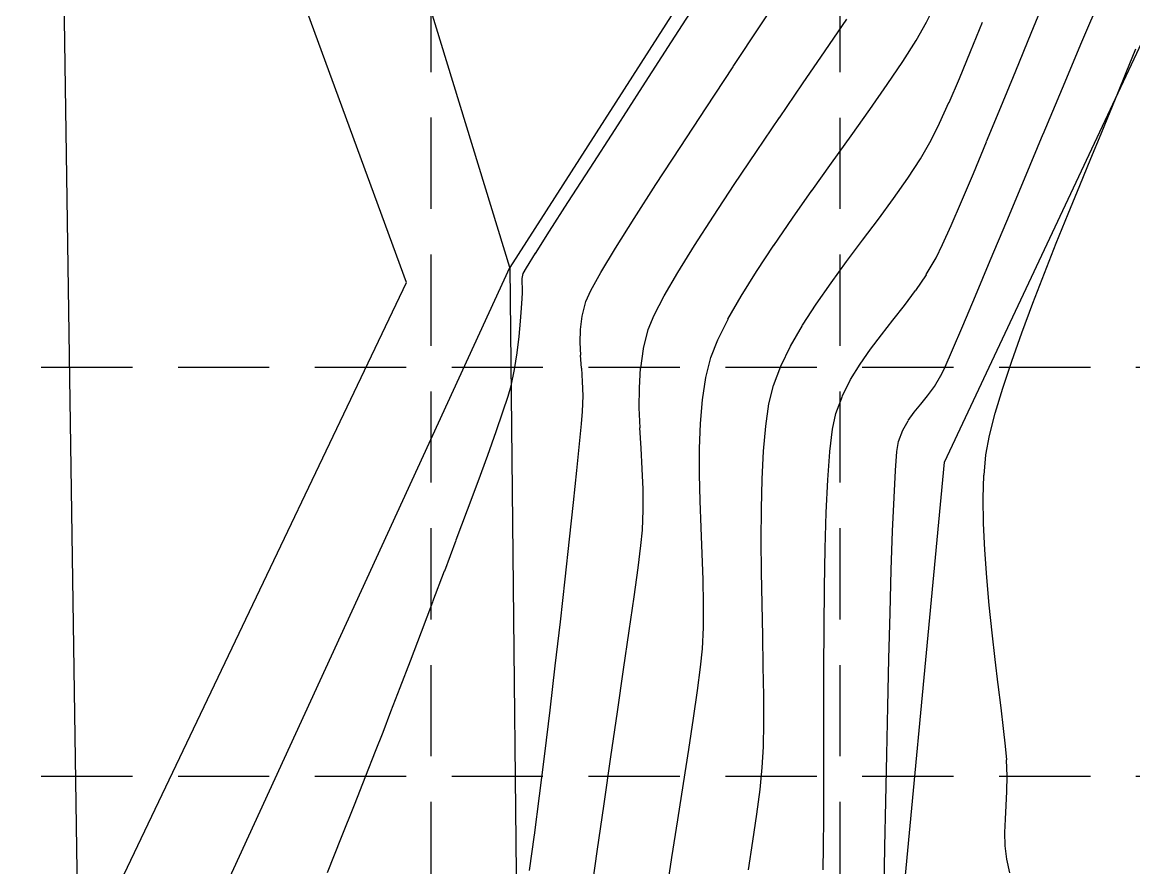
# Model space of a CAD drawing. Extents: x 5513 to 6525, y 3862 to 5479.
# Drawn here: x 5867.7 to 5936.2, y 4337 to 4389.2 of the extents above; entities that cross this region are included whole.
import ezdxf

# ---------------------------------------------------------------- set-up
doc = ezdxf.new("R2010")
doc.units = 0
doc.header["$LTSCALE"] = 50
doc.header["$MEASUREMENT"] = 0
doc.linetypes.add('HIDDEN', pattern=[0.375, 0.25, -0.125])
for name, color, linetype in [('CONT-MJR', 6, 'Continuous'), ('CONT-MNR', 14, 'Continuous'), ('GRID', 254, 'HIDDEN'), ('SRF-FLT', 7, 'Continuous'), ('v-prop-adjn', 2, 'Continuous'), ('v-topo-bndy', 140, 'Continuous'), ('V-TOPO-BNDY-2', 7, 'Continuous'), ('v-topo-break', 150, 'Continuous')]:
    doc.layers.add(name, color=color, linetype=linetype)

msp = doc.modelspace()

# ---------------------------------------------------------------- linework, layer by layer
at = {"layer": 'CONT-MJR', "color": 42, "extrusion": (0.82491, -0.565265, 0), "elevation": 2401.136}
msp.add_lwpolyline([(6963.996, 705), (6966.369, 705)], dxfattribs=at)
at = {"layer": 'CONT-MJR', "color": 42}
for points, elevation in [([(5915.821, 4385.349), (5917.221, 4387.39)], 705), ([(5934.239, 4382.265), (5934.798, 4383.623)], 700), ([(5910.328, 4377.2), (5911.616, 4379.151)], 705), ([(5909.156, 4375.376), (5910.328, 4377.2)], 705), ([(5906.677, 4371.094), (5907.296, 4372.281)], 705), ([(5906.019, 4369.027), (5906.313, 4370.204)], 705), ([(5928.169, 4366.583), (5928.72, 4368.247)], 700), ([(5927.36, 4363.666), (5927.71, 4365.045)], 700), ([(5905.945, 4361.624), (5905.872, 4362.884)], 705), ([(5905.953, 4357.832), (5906.009, 4359.095)], 705), ([(5905.857, 4356.89), (5905.953, 4357.832)], 705), ([(5905.682, 4355.504), (5905.857, 4356.89)], 705), ([(5927.518, 4351.512), (5927.342, 4353.209)], 700), ([(5904.795, 4349.236), (5905.141, 4351.621)], 705), ([(5904.01, 4343.854), (5904.415, 4346.628)], 705), ([(5928.219, 4345.599), (5928.067, 4346.874)], 700), ([(5903.592, 4340.969), (5904.01, 4343.854)], 705), ([(5928.332, 4340.007), (5928.382, 4340.849)], 700), ([(5928.305, 4339.188), (5928.332, 4340.007)], 700), ([(5928.612, 4336.711), (5928.42, 4337.555)], 700)]:
    msp.add_lwpolyline(points, dxfattribs=dict(at, elevation=elevation))
at = {"layer": 'CONT-MJR', "color": 42, "extrusion": (0.924472, -0.381249, 0), "elevation": 3815.286}
msp.add_lwpolyline([(6317.787, 700), (6319.379, 700)], dxfattribs=at)
at = {"layer": 'CONT-MJR', "color": 42, "extrusion": (0.927402, -0.374067, 0), "elevation": 3864.176}
msp.add_lwpolyline([(6286.644, 700), (6288.003, 700)], dxfattribs=at)
at = {"layer": 'CONT-MJR', "color": 42, "extrusion": (0.825318, -0.564669, 0), "elevation": 2406.162}
msp.add_lwpolyline([(6957.263, 705), (6959.785, 705)], dxfattribs=at)
at = {"layer": 'CONT-MJR', "color": 42, "extrusion": (0.927326, -0.374255, 0), "elevation": 3862.897}
msp.add_lwpolyline([(6286.176, 700), (6287.43, 700)], dxfattribs=at)
at = {"layer": 'CONT-MJR', "color": 42, "extrusion": (0.827152, -0.561979, 0), "elevation": 2428.798}
msp.add_lwpolyline([(6946.878, 705), (6949.393, 705)], dxfattribs=at)
at = {"layer": 'CONT-MJR', "color": 42, "extrusion": (0.923845, -0.382767, 0), "elevation": 3804.929}
msp.add_lwpolyline([(6318.319, 700), (6319.965, 700)], dxfattribs=at)
at = {"layer": 'CONT-MJR', "color": 42, "extrusion": (0.83018, -0.557495, 0), "elevation": 2466.351}
msp.add_lwpolyline([(6931.182, 705), (6933.635, 705)], dxfattribs=at)
at = {"layer": 'CONT-MJR', "color": 42, "extrusion": (0.924011, -0.382365, 0), "elevation": 3807.677}
msp.add_lwpolyline([(6314.876, 700), (6316.663, 700)], dxfattribs=at)
at = {"layer": 'CONT-MJR', "color": 42, "extrusion": (0.925038, -0.379874, 0), "elevation": 3824.68}
msp.add_lwpolyline([(6302.702, 700), (6304.593, 700)], dxfattribs=at)
at = {"layer": 'CONT-MJR', "color": 42, "extrusion": (0.92683, -0.375481, 0), "elevation": 3854.539}
msp.add_lwpolyline([(6282.526, 700), (6284.485, 700)], dxfattribs=at)
at = {"layer": 'CONT-MJR', "color": 42, "extrusion": (0.850522, -0.52594, 0), "elevation": 2724.68}
msp.add_lwpolyline([(6827.27, 705), (6829.214, 705)], dxfattribs=at)
at = {"layer": 'CONT-MJR', "color": 42, "extrusion": (0.929379, -0.369127, 0), "elevation": 3897.46}
msp.add_lwpolyline([(6254, 700), (6255.99, 700)], dxfattribs=at)
at = {"layer": 'CONT-MJR', "color": 42, "extrusion": (0.864555, -0.502538, 0), "elevation": 2909.948}
msp.add_lwpolyline([(6748.717, 705), (6750.385, 705)], dxfattribs=at)
at = {"layer": 'CONT-MJR', "color": 42, "extrusion": (0.932745, -0.360537, 0), "elevation": 3954.994}
msp.add_lwpolyline([(6215.79, 700), (6217.775, 700)], dxfattribs=at)
at = {"layer": 'CONT-MJR', "color": 42, "extrusion": (0.937054, -0.349184, 0), "elevation": 4030.183}
msp.add_lwpolyline([(6165.362, 700), (6167.305, 700)], dxfattribs=at)
at = {"layer": 'CONT-MJR', "color": 42, "extrusion": (0.925591, -0.378524, 0), "elevation": 3812.603}
msp.add_lwpolyline([(6280.706, 705), (6281.668, 705)], dxfattribs=at)
at = {"layer": 'CONT-MJR', "color": 42, "extrusion": (0.942509, -0.334182, 0), "elevation": 4128.081}
msp.add_lwpolyline([(6098.381, 700), (6100.247, 700)], dxfattribs=at)
at = {"layer": 'CONT-MJR', "color": 42, "extrusion": (0.989507, -0.144482, 0), "elevation": 5212.805}
msp.add_lwpolyline([(5175.286, 705), (5176.496, 705)], dxfattribs=at)
at = {"layer": 'CONT-MJR', "color": 42, "extrusion": (0.99789, -0.064922, 0), "elevation": 5609.817}
msp.add_lwpolyline([(4740.814, 705), (4742.033, 705)], dxfattribs=at)
at = {"layer": 'CONT-MJR', "color": 42, "extrusion": (0.999986, -0.005209, 0), "elevation": 5882.939}
msp.add_lwpolyline([(4396.085, 705), (4397.316, 705)], dxfattribs=at)
at = {"layer": 'CONT-MJR', "color": 42, "extrusion": (0.958146, -0.286281, 0), "elevation": 4429.982}
msp.add_lwpolyline([(5879.338, 700), (5880.943, 700)], dxfattribs=at)
at = {"layer": 'CONT-MJR', "color": 42, "extrusion": (0.999398, 0.034702, 0), "elevation": 6053.691}
msp.add_lwpolyline([(4156.563, 705), (4157.807, 705)], dxfattribs=at)
at = {"layer": 'CONT-MJR', "color": 42, "extrusion": (0.998458, 0.055516, 0), "elevation": 6138.974}
msp.add_lwpolyline([(4028.284, 705), (4029.539, 705)], dxfattribs=at)
at = {"layer": 'CONT-MJR', "color": 42, "extrusion": (0.982824, -0.184545, 0), "elevation": 5020.259}
msp.add_lwpolyline([(5381.372, 700), (5382.58, 700)], dxfattribs=at)
at = {"layer": 'CONT-MJR', "color": 42, "extrusion": (0.995276, -0.097083, 0), "elevation": 5475.616}
msp.add_lwpolyline([(4916.031, 700), (4917.295, 700)], dxfattribs=at)
at = {"layer": 'CONT-MJR', "color": 42, "extrusion": (0.999109, 0.0422, 0), "elevation": 6084.745}
msp.add_lwpolyline([(4107.241, 705), (4108.506, 705)], dxfattribs=at)
at = {"layer": 'CONT-MJR', "color": 42, "extrusion": (0.999496, -0.03174, 0), "elevation": 5785.602}
msp.add_lwpolyline([(4545.727, 700), (4547.148, 700)], dxfattribs=at)
at = {"layer": 'CONT-MJR', "color": 42, "extrusion": (0.999965, 0.00837, 0), "elevation": 5942.286}
msp.add_lwpolyline([(4309.511, 705), (4310.776, 705)], dxfattribs=at)
at = {"layer": 'CONT-MJR', "color": 42, "extrusion": (0.999905, 0.013808, 0), "elevation": 5986.603}
msp.add_lwpolyline([(4276, 700), (4277.547, 700)], dxfattribs=at)
at = {"layer": 'CONT-MJR', "color": 42, "extrusion": (0.998905, 0.046776, 0), "elevation": 6124.365}
msp.add_lwpolyline([(4074.6, 700), (4076.24, 700)], dxfattribs=at)
at = {"layer": 'CONT-MJR', "color": 42, "extrusion": (0.99746, 0.071231, 0), "elevation": 6222.338}
msp.add_lwpolyline([(3921.659, 700), (3923.357, 700)], dxfattribs=at)
at = {"layer": 'CONT-MJR', "color": 42, "extrusion": (0.990795, -0.135369, 0), "elevation": 5261.723}
msp.add_lwpolyline([(5113.067, 705), (5114.858, 705)], dxfattribs=at)
at = {"layer": 'CONT-MJR', "color": 42, "extrusion": (0.995982, 0.089558, 0), "elevation": 6293.387}
msp.add_lwpolyline([(3804.876, 700), (3806.596, 700)], dxfattribs=at)
at = {"layer": 'CONT-MJR', "color": 42, "extrusion": (0.99007, -0.140579, 0), "elevation": 5234.754}
msp.add_lwpolyline([(5138.545, 705), (5140.674, 705)], dxfattribs=at)
at = {"layer": 'CONT-MJR', "color": 42, "extrusion": (0.99361, 0.112871, 0), "elevation": 6380.797}
msp.add_lwpolyline([(3653.005, 700), (3654.661, 700)], dxfattribs=at)
at = {"layer": 'CONT-MJR', "color": 42, "extrusion": (0.989528, -0.144338, 0), "elevation": 5215.202}
msp.add_lwpolyline([(5153.345, 705), (5155.98, 705)], dxfattribs=at)
at = {"layer": 'CONT-MJR', "color": 42, "extrusion": (0.992899, 0.118964, 0), "elevation": 6403.087}
msp.add_lwpolyline([(3612.223, 700), (3613.792, 700)], dxfattribs=at)
at = {"layer": 'CONT-MJR', "color": 42, "extrusion": (0.992619, 0.121276, 0), "elevation": 6411.481}
msp.add_lwpolyline([(3595.859, 700), (3597.304, 700)], dxfattribs=at)
at = {"layer": 'CONT-MJR', "color": 42, "extrusion": (0.99398, 0.109566, 0), "elevation": 6368.658}
msp.add_lwpolyline([(3668.82, 700), (3669.907, 700)], dxfattribs=at)
at = {"layer": 'CONT-MJR', "color": 42, "extrusion": (0.996196, 0.087143, 0), "elevation": 6284.381}
msp.add_lwpolyline([(3810.523, 700), (3811.376, 700)], dxfattribs=at)
at = {"layer": 'CONT-MJR', "color": 42, "extrusion": (0.999407, 0.034442, 0), "elevation": 6074.498}
msp.add_lwpolyline([(4135.903, 700), (4136.908, 700)], dxfattribs=at)
at = {"layer": 'CONT-MJR', "color": 42, "extrusion": (0.999798, -0.020109, 0), "elevation": 5839.92}
msp.add_lwpolyline([(4460.069, 700), (4461.004, 700)], dxfattribs=at)
at = {"layer": 'CONT-MJR', "color": 42, "extrusion": (0.998585, -0.053181, 0), "elevation": 5689.141}
msp.add_lwpolyline([(4649.984, 700), (4650.866, 700)], dxfattribs=at)
at = {"layer": 'CONT-MJR', "color": 42, "extrusion": (0.98993, -0.141557, 0), "elevation": 5229.648}
msp.add_lwpolyline([(5129.982, 705), (5132.952, 705)], dxfattribs=at)
at = {"layer": 'CONT-MJR', "color": 42, "extrusion": (0.999674, 0.025529, 0), "elevation": 6037.147}
msp.add_lwpolyline([(4185.619, 700), (4186.431, 700)], dxfattribs=at)
at = {"layer": 'CONT-MJR', "color": 42, "extrusion": (0.993512, 0.113723, 0), "elevation": 6383.24}
msp.add_lwpolyline([(3635.216, 700), (3636.042, 700)], dxfattribs=at)
at = {"layer": 'CONT-MJR', "color": 42, "extrusion": (0.990319, -0.138807, 0), "elevation": 5243.876}
msp.add_lwpolyline([(5112.468, 705), (5115.437, 705)], dxfattribs=at)
at = {"layer": 'CONT-MNR', "color": 42, "extrusion": (0.832971, -0.553317, 0), "elevation": 2497.067}
msp.add_lwpolyline([(6927.795, 706), (6930.845, 706)], dxfattribs=at)
at = {"layer": 'CONT-MNR', "color": 42, "extrusion": (0.840106, -0.542423, 0), "elevation": 2583.011}
msp.add_lwpolyline([(6890.829, 707), (6894.247, 707)], dxfattribs=at)
at = {"layer": 'CONT-MNR', "color": 42, "extrusion": (0.893942, -0.448182, 0), "elevation": 3328.101}
msp.add_lwpolyline([(6578.44, 704), (6579.77, 704)], dxfattribs=at)
at = {"layer": 'CONT-MNR', "color": 42}
for points, elevation in [([(5929.923, 4388.485), (5930.891, 4390.845)], 702), ([(5933.052, 4387.938), (5934.236, 4390.74)], 701), ([(5922.822, 4388.028), (5923.468, 4389.152)], 704), ([(5928.048, 4383.911), (5928.97, 4386.158)], 702), ([(5908.276, 4381.435), (5909.879, 4383.879)], 706), ([(5918.815, 4382.147), (5919.967, 4383.769)], 704), ([(5902.721, 4380.148), (5904.265, 4382.547)], 707), ([(5917.617, 4380.47), (5918.815, 4382.147)], 704), ([(5923.099, 4380.739), (5923.763, 4381.888)], 703), ([(5901.363, 4378.033), (5902.721, 4380.148)], 707), ([(5900.23, 4376.263), (5901.363, 4378.033)], 707), ([(5924.99, 4376.616), (5925.629, 4378.094)], 702), ([(5919.529, 4375.713), (5920.503, 4377.014)], 703), ([(5899.365, 4374.902), (5900.23, 4376.263)], 707), ([(5918.546, 4374.397), (5919.529, 4375.713)], 703), ([(5898.598, 4373.655), (5898.807, 4374.011)], 707), ([(5926.485, 4372.289), (5927.398, 4374.459)], 701), ([(5898.541, 4373.352), (5898.598, 4373.655)], 707), ([(5898.543, 4373.076), (5898.541, 4373.352)], 707), ([(5912.039, 4372.257), (5912.994, 4373.783)], 704), ([(5898.565, 4372.793), (5898.543, 4373.076)], 707), ([(5898.563, 4372.471), (5898.565, 4372.793)], 707), ([(5925.701, 4370.435), (5926.485, 4372.289)], 701), ([(5915.826, 4370.464), (5916.668, 4371.763)], 703), ([(5910.596, 4369.576), (5911.23, 4370.845)], 704), ([(5920.694, 4369.887), (5921.399, 4370.779)], 702), ([(5902.108, 4369.4), (5902.128, 4370.198)], 706), ([(5925.069, 4368.955), (5925.701, 4370.435)], 701), ([(5910.171, 4368.478), (5910.596, 4369.576)], 704), ([(5914.479, 4367.949), (5915.088, 4369.189)], 703), ([(5898.064, 4367.732), (5898.227, 4368.766)], 707), ([(5902.207, 4367.824), (5902.144, 4368.617)], 706), ([(5909.863, 4367.238), (5910.171, 4368.478)], 704), ([(5924.612, 4367.91), (5925.069, 4368.955)], 701), ([(5918.789, 4367.115), (5919.37, 4368.071)], 702), ([(5924.354, 4367.36), (5924.612, 4367.91)], 701), ([(5909.655, 4365.873), (5909.863, 4367.238)], 704), ([(5902.294, 4366.115), (5902.267, 4366.998)], 706), ([(5902.258, 4365.151), (5902.294, 4366.115)], 706), ([(5917.886, 4365.027), (5918.288, 4366.106)], 702), ([(5896.931, 4363.91), (5897.356, 4365.134)], 707), ([(5922.014, 4363.996), (5922.343, 4364.585)], 701), ([(5917.383, 4360.944), (5917.512, 4362.673)], 702), ([(5901.698, 4359.538), (5901.905, 4361.518)], 706), ([(5913.288, 4359.146), (5913.33, 4360.984)], 703), ([(5921.466, 4359.845), (5921.555, 4361.505)], 701), ([(5909.568, 4358.003), (5909.51, 4359.639)], 704), ([(5917.22, 4356.695), (5917.288, 4358.931)], 702), ([(5921.299, 4355.38), (5921.381, 4357.778)], 701), ([(5913.297, 4355.254), (5913.28, 4357.224)], 703), ([(5921.222, 4352.728), (5921.299, 4355.38)], 701), ([(5909.72, 4353.277), (5909.689, 4354.799)], 704), ([(5917.15, 4351.807), (5917.176, 4354.299)], 702), ([(5913.406, 4349.421), (5913.369, 4351.316)], 703), ([(5891.017, 4348.132), (5891.65, 4349.784)], 707), ([(5900.258, 4346.739), (5900.58, 4349.472)], 706), ([(5913.431, 4347.625), (5913.406, 4349.421)], 703), ([(5917.135, 4346.78), (5917.138, 4349.279)], 702), ([(5890.448, 4346.65), (5891.017, 4348.132)], 707), ([(5909.108, 4346.248), (5909.352, 4347.953)], 704), ([(5913.435, 4345.963), (5913.431, 4347.625)], 703), ([(5889.96, 4345.383), (5890.448, 4346.65)], 707), ([(5913.343, 4343.192), (5913.409, 4344.474)], 703), ([(5888.907, 4342.689), (5889.501, 4344.2)], 707), ([(5908.489, 4342.216), (5908.816, 4344.321)], 704), ([(5913.014, 4340.315), (5913.211, 4341.84)], 703), ([(5920.909, 4338.317), (5920.961, 4341.099)], 701)]:
    msp.add_lwpolyline(points, dxfattribs=dict(at, elevation=elevation))
at = {"layer": 'CONT-MNR', "color": 42, "extrusion": (0.833551, -0.552443, 0), "elevation": 2504.333}
msp.add_lwpolyline([(6922.093, 706), (6925.172, 706)], dxfattribs=at)
at = {"layer": 'CONT-MNR', "color": 42, "extrusion": (0.927094, -0.374828, 0), "elevation": 3849.629}
msp.add_lwpolyline([(6288.787, 703), (6290.731, 703)], dxfattribs=at)
at = {"layer": 'CONT-MNR', "color": 42, "extrusion": (0.925371, -0.379064, 0), "elevation": 3823.86}
msp.add_lwpolyline([(6306.28, 702), (6308.794, 702)], dxfattribs=at)
at = {"layer": 'CONT-MNR', "color": 42, "extrusion": (0.840284, -0.542147, 0), "elevation": 2585.269}
msp.add_lwpolyline([(6886.678, 707), (6889.982, 707)], dxfattribs=at)
at = {"layer": 'CONT-MNR', "color": 42, "extrusion": (0.843967, -0.536395, 0), "elevation": 2644.953}
msp.add_lwpolyline([(6878.794, 704), (6880.323, 704)], dxfattribs=at)
at = {"layer": 'CONT-MNR', "color": 42, "extrusion": (0.921725, -0.387844, 0), "elevation": 3766.81}
msp.add_lwpolyline([(6342.48, 701), (6345.569, 701)], dxfattribs=at)
at = {"layer": 'CONT-MNR', "color": 42, "extrusion": (0.924108, -0.382133, 0), "elevation": 3799.881}
msp.add_lwpolyline([(6317.17, 703), (6318.971, 703)], dxfattribs=at)
at = {"layer": 'CONT-MNR', "color": 42, "extrusion": (0.834593, -0.550868, 0), "elevation": 2517.405}
msp.add_lwpolyline([(6914.314, 706), (6917.35, 706)], dxfattribs=at)
at = {"layer": 'CONT-MNR', "color": 42, "extrusion": (0.829452, -0.558578, 0), "elevation": 2461.684}
msp.add_lwpolyline([(6944.765, 704), (6946.488, 704)], dxfattribs=at)
at = {"layer": 'CONT-MNR', "color": 42, "extrusion": (0.919077, -0.394079, 0), "elevation": 3717.68}
msp.add_lwpolyline([(6364.273, 703), (6365.893, 703)], dxfattribs=at)
at = {"layer": 'CONT-MNR', "color": 42, "extrusion": (0.840538, -0.541752, 0), "elevation": 2588.509}
msp.add_lwpolyline([(6882.346, 707), (6885.461, 707)], dxfattribs=at)
at = {"layer": 'CONT-MNR', "color": 42, "extrusion": (0.820471, -0.571688, 0), "elevation": 2351.012}
msp.add_lwpolyline([(6981.131, 704), (6983.007, 704)], dxfattribs=at)
at = {"layer": 'CONT-MNR', "color": 42, "extrusion": (0.922102, -0.386948, 0), "elevation": 3772.973}
msp.add_lwpolyline([(6335.746, 701), (6338.816, 701)], dxfattribs=at)
at = {"layer": 'CONT-MNR', "color": 42, "extrusion": (0.910601, -0.413287, 0), "elevation": 3583.244}
msp.add_lwpolyline([(6439.518, 703), (6440.922, 703)], dxfattribs=at)
at = {"layer": 'CONT-MNR', "color": 42, "extrusion": (0.924676, -0.380755, 0), "elevation": 3812.325}
msp.add_lwpolyline([(6308.536, 702), (6310.832, 702)], dxfattribs=at)
at = {"layer": 'CONT-MNR', "color": 42, "extrusion": (0.895344, -0.445376, 0), "elevation": 3352.215}
msp.add_lwpolyline([(6561.598, 703), (6562.75, 703)], dxfattribs=at)
at = {"layer": 'CONT-MNR', "color": 42, "extrusion": (0.922314, -0.38644, 0), "elevation": 3776.457}
msp.add_lwpolyline([(6330.682, 701), (6333.67, 701)], dxfattribs=at)
at = {"layer": 'CONT-MNR', "color": 42, "extrusion": (0.838525, -0.544863, 0), "elevation": 2566.958}
msp.add_lwpolyline([(6890.406, 706), (6893.143, 706)], dxfattribs=at)
at = {"layer": 'CONT-MNR', "color": 42, "extrusion": (0.923506, -0.383583, 0), "elevation": 3793.005}
msp.add_lwpolyline([(6318.055, 702), (6320.171, 702)], dxfattribs=at)
at = {"layer": 'CONT-MNR', "color": 42, "extrusion": (0.837759, -0.54604, 0), "elevation": 2570.07}
msp.add_lwpolyline([(6902.819, 703), (6904.253, 703)], dxfattribs=at)
at = {"layer": 'CONT-MNR', "color": 42, "extrusion": (0.814449, -0.580236, 0), "elevation": 2277.891}
msp.add_lwpolyline([(6999.189, 704), (7001.28, 704)], dxfattribs=at)
at = {"layer": 'CONT-MNR', "color": 42, "extrusion": (0.818204, -0.574928, 0), "elevation": 2327.747}
msp.add_lwpolyline([(6986.738, 703), (6988.259, 703)], dxfattribs=at)
at = {"layer": 'CONT-MNR', "color": 42, "extrusion": (0.921469, -0.388451, 0), "elevation": 3759.612}
msp.add_lwpolyline([(6336.095, 702), (6337.982, 702)], dxfattribs=at)
at = {"layer": 'CONT-MNR', "color": 42, "extrusion": (0.922364, -0.386322, 0), "elevation": 3777.271}
msp.add_lwpolyline([(6327.356, 701), (6330.197, 701)], dxfattribs=at)
at = {"layer": 'CONT-MNR', "color": 42, "extrusion": (0.841952, -0.539553, 0), "elevation": 2610.449}
msp.add_lwpolyline([(6871.567, 706), (6874.047, 706)], dxfattribs=at)
at = {"layer": 'CONT-MNR', "color": 42, "extrusion": (0.817974, -0.575256, 0), "elevation": 2320.55}
msp.add_lwpolyline([(6983.082, 704), (6985.162, 704)], dxfattribs=at)
at = {"layer": 'CONT-MNR', "color": 42, "extrusion": (0.806082, -0.591803, 0), "elevation": 2182.082}
msp.add_lwpolyline([(7032.007, 703), (7033.593, 703)], dxfattribs=at)
at = {"layer": 'CONT-MNR', "color": 42, "extrusion": (0.847159, -0.531339, 0), "elevation": 2677.155}
msp.add_lwpolyline([(6843.701, 706), (6845.853, 706)], dxfattribs=at)
at = {"layer": 'CONT-MNR', "color": 42, "extrusion": (0.824343, -0.566091, 0), "elevation": 2398.344}
msp.add_lwpolyline([(6954.721, 704), (6956.748, 704)], dxfattribs=at)
at = {"layer": 'CONT-MNR', "color": 42, "extrusion": (0.911554, -0.41118, 0), "elevation": 3601.371}
msp.add_lwpolyline([(6424.476, 702), (6425.761, 702)], dxfattribs=at)
at = {"layer": 'CONT-MNR', "color": 42, "extrusion": (0.922227, -0.386648, 0), "elevation": 3775.031}
msp.add_lwpolyline([(6326.063, 701), (6328.693, 701)], dxfattribs=at)
at = {"layer": 'CONT-MNR', "color": 42, "extrusion": (0.834038, -0.551707, 0), "elevation": 2518.612}
msp.add_lwpolyline([(6910.142, 704), (6912.076, 704)], dxfattribs=at)
at = {"layer": 'CONT-MNR', "color": 42, "extrusion": (0.897588, -0.440835, 0), "elevation": 3388.877}
msp.add_lwpolyline([(6538.143, 702), (6539.057, 702)], dxfattribs=at)
at = {"layer": 'CONT-MNR', "color": 42, "extrusion": (0.847419, -0.530925, 0), "elevation": 2676.487}
msp.add_lwpolyline([(6838.444, 707), (6839.495, 707)], dxfattribs=at)
at = {"layer": 'CONT-MNR', "color": 42, "extrusion": (0.855671, -0.51752, 0), "elevation": 2787.873}
msp.add_lwpolyline([(6797.597, 706), (6799.351, 706)], dxfattribs=at)
at = {"layer": 'CONT-MNR', "color": 42, "extrusion": (0.864104, -0.503313, 0), "elevation": 2917.198}
msp.add_lwpolyline([(6760.589, 702), (6761.787, 702)], dxfattribs=at)
at = {"layer": 'CONT-MNR', "color": 42, "extrusion": (0.807805, -0.58945, 0), "elevation": 2202.54}
msp.add_lwpolyline([(7020.713, 703), (7022.347, 703)], dxfattribs=at)
at = {"layer": 'CONT-MNR', "color": 42, "extrusion": (0.871542, -0.49032, 0), "elevation": 3000.532}
msp.add_lwpolyline([(6705.159, 706), (6706.442, 706)], dxfattribs=at)
at = {"layer": 'CONT-MNR', "color": 42, "extrusion": (0.829283, -0.558829, 0), "elevation": 2468.136}
msp.add_lwpolyline([(6935.965, 702), (6937.141, 702)], dxfattribs=at)
at = {"layer": 'CONT-MNR', "color": 42, "extrusion": (0.909775, -0.415101, 0), "elevation": 3555.118}
msp.add_lwpolyline([(6427.587, 706), (6428.334, 706)], dxfattribs=at)
at = {"layer": 'CONT-MNR', "color": 42, "extrusion": (0.820445, -0.571725, 0), "elevation": 2354.857}
msp.add_lwpolyline([(6969.499, 703), (6971.101, 703)], dxfattribs=at)
at = {"layer": 'CONT-MNR', "color": 42, "extrusion": (0.802624, -0.596486, 0), "elevation": 2145.576}
msp.add_lwpolyline([(7041.269, 702), (7042.429, 702)], dxfattribs=at)
at = {"layer": 'CONT-MNR', "color": 42, "extrusion": (0.997906, -0.064681, 0), "elevation": 5603.397}
msp.add_lwpolyline([(4743.884, 707), (4744.49, 707)], dxfattribs=at)
at = {"layer": 'CONT-MNR', "color": 42, "extrusion": (0.998009, -0.063069, 0), "elevation": 5611.054}
msp.add_lwpolyline([(4735.431, 707), (4735.781, 707)], dxfattribs=at)
at = {"layer": 'CONT-MNR', "color": 42, "extrusion": (0.97074, -0.240134, 0), "elevation": 4679.899}
msp.add_lwpolyline([(5660.462, 706), (5661.386, 706)], dxfattribs=at)
at = {"layer": 'CONT-MNR', "color": 42, "extrusion": (0.867417, -0.497582, 0), "elevation": 2952.643}
msp.add_lwpolyline([(6732.668, 704), (6734.295, 704)], dxfattribs=at)
at = {"layer": 'CONT-MNR', "color": 42, "extrusion": (0.99703, -0.077012, 0), "elevation": 5544.327}
msp.add_lwpolyline([(4811.986, 707), (4812.789, 707)], dxfattribs=at)
at = {"layer": 'CONT-MNR', "color": 42, "extrusion": (0.787185, -0.616717, 0), "elevation": 1965.701}
msp.add_lwpolyline([(7092.44, 702), (7093.588, 702)], dxfattribs=at)
at = {"layer": 'CONT-MNR', "color": 42, "extrusion": (0.99542, -0.095595, 0), "elevation": 5453.609}
msp.add_lwpolyline([(4913.621, 707), (4914.562, 707)], dxfattribs=at)
at = {"layer": 'CONT-MNR', "color": 42, "extrusion": (0.992048, -0.125863, 0), "elevation": 5305.143}
msp.add_lwpolyline([(5078.306, 706), (5079.148, 706)], dxfattribs=at)
at = {"layer": 'CONT-MNR', "color": 42, "extrusion": (0.865209, -0.501412, 0), "elevation": 2927.023}
msp.add_lwpolyline([(6746.155, 703), (6747.628, 703)], dxfattribs=at)
at = {"layer": 'CONT-MNR', "color": 42, "extrusion": (0.992653, -0.120996, 0), "elevation": 5326.292}
msp.add_lwpolyline([(5050.328, 707), (5051.351, 707)], dxfattribs=at)
at = {"layer": 'CONT-MNR', "color": 42, "extrusion": (0.795893, -0.605437, 0), "elevation": 2066.55}
msp.add_lwpolyline([(7061.443, 702), (7062.57, 702)], dxfattribs=at)
at = {"layer": 'CONT-MNR', "color": 42, "extrusion": (0.998918, 0.046499, 0), "elevation": 6098.898}
msp.add_lwpolyline([(4089.445, 706), (4090.229, 706)], dxfattribs=at)
at = {"layer": 'CONT-MNR', "color": 42, "extrusion": (0.819937, -0.572454, 0), "elevation": 2352.991}
msp.add_lwpolyline([(6970.109, 702), (6971.229, 702)], dxfattribs=at)
at = {"layer": 'CONT-MNR', "color": 42, "extrusion": (0.978844, -0.204606, 0), "elevation": 4879.621}
msp.add_lwpolyline([(5481.095, 707), (5482.111, 707)], dxfattribs=at)
at = {"layer": 'CONT-MNR', "color": 42, "extrusion": (0.997385, 0.07227, 0), "elevation": 6202.437}
msp.add_lwpolyline([(3929.021, 706), (3929.849, 706)], dxfattribs=at)
at = {"layer": 'CONT-MNR', "color": 42, "extrusion": (0.935769, -0.352613, 0), "elevation": 3994.394}
msp.add_lwpolyline([(6171.635, 703), (6172.913, 703)], dxfattribs=at)
at = {"layer": 'CONT-MNR', "color": 42, "extrusion": (0.895671, -0.444717, 0), "elevation": 3359.155}
msp.add_lwpolyline([(6542.56, 702), (6543.687, 702)], dxfattribs=at)
at = {"layer": 'CONT-MNR', "color": 42, "extrusion": (0.857273, -0.514863, 0), "elevation": 2830.194}
msp.add_lwpolyline([(6793.471, 701), (6794.248, 701)], dxfattribs=at)
at = {"layer": 'CONT-MNR', "color": 42, "extrusion": (0.961094, -0.27622, 0), "elevation": 4462.215}
msp.add_lwpolyline([(5825.281, 707), (5825.954, 707)], dxfattribs=at)
at = {"layer": 'CONT-MNR', "color": 42, "extrusion": (0.97228, -0.233819, 0), "elevation": 4729.063}
msp.add_lwpolyline([(5627.355, 703), (5628.519, 703)], dxfattribs=at)
at = {"layer": 'CONT-MNR', "color": 42, "extrusion": (0.807779, -0.589485, 0), "elevation": 2211.143}
msp.add_lwpolyline([(7018.702, 701), (7019.408, 701)], dxfattribs=at)
at = {"layer": 'CONT-MNR', "color": 42, "extrusion": (0.950143, -0.311813, 0), "elevation": 4242.228}
msp.add_lwpolyline([(5986.376, 707), (5987.384, 707)], dxfattribs=at)
at = {"layer": 'CONT-MNR', "color": 42, "extrusion": (0.996454, -0.084141, 0), "elevation": 5521.349}
msp.add_lwpolyline([(4846.166, 704), (4847.637, 704)], dxfattribs=at)
at = {"layer": 'CONT-MNR', "color": 42, "extrusion": (0.776863, -0.629669, 0), "elevation": 1852.566}
msp.add_lwpolyline([(7121.088, 701), (7121.751, 701)], dxfattribs=at)
at = {"layer": 'CONT-MNR', "color": 42, "extrusion": (0.996169, -0.087447, 0), "elevation": 5497.927}
msp.add_lwpolyline([(4863.801, 706), (4864.566, 706)], dxfattribs=at)
at = {"layer": 'CONT-MNR', "color": 42, "extrusion": (0.989314, -0.145801, 0), "elevation": 5214.05}
msp.add_lwpolyline([(5179.822, 703), (5181.2, 703)], dxfattribs=at)
at = {"layer": 'CONT-MNR', "color": 42, "extrusion": (0.977791, -0.209584, 0), "elevation": 4871.616}
msp.add_lwpolyline([(5507.381, 702), (5508.375, 702)], dxfattribs=at)
at = {"layer": 'CONT-MNR', "color": 42, "extrusion": (0.814098, -0.580728, 0), "elevation": 2286.728}
msp.add_lwpolyline([(6992.469, 701), (6993.113, 701)], dxfattribs=at)
at = {"layer": 'CONT-MNR', "color": 42, "extrusion": (0.778107, -0.628132, 0), "elevation": 1866.64}
msp.add_lwpolyline([(7116.77, 701), (7117.412, 701)], dxfattribs=at)
at = {"layer": 'CONT-MNR', "color": 42, "extrusion": (0.99531, -0.096734, 0), "elevation": 5452.328}
msp.add_lwpolyline([(4913.624, 706), (4914.862, 706)], dxfattribs=at)
at = {"layer": 'CONT-MNR', "color": 42, "extrusion": (0.999364, -0.03567, 0), "elevation": 5750.093}
msp.add_lwpolyline([(4570.879, 704), (4572.423, 704)], dxfattribs=at)
at = {"layer": 'CONT-MNR', "color": 42, "extrusion": (0.941442, -0.337174, 0), "elevation": 4080.221}
msp.add_lwpolyline([(6095.128, 707), (6096.664, 707)], dxfattribs=at)
at = {"layer": 'CONT-MNR', "color": 42, "extrusion": (0.996052, -0.088772, 0), "elevation": 5502.787}
msp.add_lwpolyline([(4870.419, 703), (4871.983, 703)], dxfattribs=at)
at = {"layer": 'CONT-MNR', "color": 42, "extrusion": (0.992861, -0.119276, 0), "elevation": 5354.904}
msp.add_lwpolyline([(5037.347, 702), (5038.738, 702)], dxfattribs=at)
at = {"layer": 'CONT-MNR', "color": 42, "extrusion": (0.931922, -0.36266, 0), "elevation": 3936.206}
msp.add_lwpolyline([(6213.833, 701), (6214.579, 701)], dxfattribs=at)
at = {"layer": 'CONT-MNR', "color": 42, "extrusion": (0.994869, -0.101169, 0), "elevation": 5430.372}
msp.add_lwpolyline([(4936.232, 706), (4937.879, 706)], dxfattribs=at)
at = {"layer": 'CONT-MNR', "color": 42, "extrusion": (0.988265, -0.15275, 0), "elevation": 5185.754}
msp.add_lwpolyline([(5216.02, 701), (5216.646, 701)], dxfattribs=at)
at = {"layer": 'CONT-MNR', "color": 42, "extrusion": (0.939296, -0.343109, 0), "elevation": 4041.675}
msp.add_lwpolyline([(6119.026, 707), (6120.756, 707)], dxfattribs=at)
at = {"layer": 'CONT-MNR', "color": 42, "extrusion": (0.999999, -0.001194, 0), "elevation": 5904.265}
msp.add_lwpolyline([(4368.318, 704), (4369.916, 704)], dxfattribs=at)
at = {"layer": 'CONT-MNR', "color": 42, "extrusion": (0.998746, -0.050069, 0), "elevation": 5687.565}
msp.add_lwpolyline([(4651.587, 703), (4653.305, 703)], dxfattribs=at)
at = {"layer": 'CONT-MNR', "color": 42, "extrusion": (0.99693, -0.0783, 0), "elevation": 5561.869}
msp.add_lwpolyline([(4811.774, 701), (4812.955, 701)], dxfattribs=at)
at = {"layer": 'CONT-MNR', "color": 42, "extrusion": (0.999759, 0.021955, 0), "elevation": 6003.802}
msp.add_lwpolyline([(4228.845, 704), (4230.474, 704)], dxfattribs=at)
at = {"layer": 'CONT-MNR', "color": 42, "extrusion": (0.998875, -0.04743, 0), "elevation": 5703.882}
msp.add_lwpolyline([(4634.684, 702), (4636.7, 702)], dxfattribs=at)
at = {"layer": 'CONT-MNR', "color": 42, "extrusion": (0.937775, -0.347242, 0), "elevation": 4014.687}
msp.add_lwpolyline([(6134.89, 707), (6136.767, 707)], dxfattribs=at)
at = {"layer": 'CONT-MNR', "color": 42, "extrusion": (0.994297, -0.106645, 0), "elevation": 5403.118}
msp.add_lwpolyline([(4961.792, 706), (4964.063, 706)], dxfattribs=at)
at = {"layer": 'CONT-MNR', "color": 42, "extrusion": (0.999147, -0.041304, 0), "elevation": 5736.334}
msp.add_lwpolyline([(4598.635, 701), (4600.704, 701)], dxfattribs=at)
at = {"layer": 'CONT-MNR', "color": 42, "extrusion": (0.936646, -0.350276, 0), "elevation": 3994.806}
msp.add_lwpolyline([(6145.878, 707), (6147.854, 707)], dxfattribs=at)
at = {"layer": 'CONT-MNR', "color": 42, "extrusion": (0.999991, -0.004208, 0), "elevation": 5894.893}
msp.add_lwpolyline([(4382.068, 703), (4383.99, 703)], dxfattribs=at)
at = {"layer": 'CONT-MNR', "color": 42, "extrusion": (0.999207, 0.039826, 0), "elevation": 6078.444}
msp.add_lwpolyline([(4117.565, 704), (4119.188, 704)], dxfattribs=at)
at = {"layer": 'CONT-MNR', "color": 42, "extrusion": (0.935779, -0.352587, 0), "elevation": 3979.627}
msp.add_lwpolyline([(6153.688, 707), (6155.717, 707)], dxfattribs=at)
at = {"layer": 'CONT-MNR', "color": 42, "extrusion": (0.994046, -0.108962, 0), "elevation": 5391.54}
msp.add_lwpolyline([(4971.881, 706), (4974.369, 706)], dxfattribs=at)
at = {"layer": 'CONT-MNR', "color": 42, "extrusion": (0.999379, 0.035239, 0), "elevation": 6059.477}
msp.add_lwpolyline([(4143.842, 704), (4145.426, 704)], dxfattribs=at)
at = {"layer": 'CONT-MNR', "color": 42, "extrusion": (0.999829, -0.01849, 0), "elevation": 5835.652}
msp.add_lwpolyline([(4462.965, 702), (4465.361, 702)], dxfattribs=at)
at = {"layer": 'CONT-MNR', "color": 42, "extrusion": (0.935097, -0.354391, 0), "elevation": 3967.747}
msp.add_lwpolyline([(6159.32, 707), (6161.355, 707)], dxfattribs=at)
at = {"layer": 'CONT-MNR', "color": 42, "extrusion": (0.993784, -0.111329, 0), "elevation": 5379.686}
msp.add_lwpolyline([(4982.065, 706), (4984.705, 706)], dxfattribs=at)
at = {"layer": 'CONT-MNR', "color": 42, "extrusion": (0.999862, 0.016601, 0), "elevation": 5984.783}
msp.add_lwpolyline([(4254.507, 703), (4256.489, 703)], dxfattribs=at)
at = {"layer": 'CONT-MNR', "color": 42, "extrusion": (0.934553, -0.355824, 0), "elevation": 3958.305}
msp.add_lwpolyline([(6163.399, 707), (6165.392, 707)], dxfattribs=at)
at = {"layer": 'CONT-MNR', "color": 42, "extrusion": (0.999983, -0.00576, 0), "elevation": 5884.546}
msp.add_lwpolyline([(4385.81, 704), (4387.247, 704)], dxfattribs=at)
at = {"layer": 'CONT-MNR', "color": 42, "extrusion": (0.999796, 0.020207, 0), "elevation": 6000.089}
msp.add_lwpolyline([(4230.936, 703), (4232.893, 703)], dxfattribs=at)
at = {"layer": 'CONT-MNR', "color": 42, "extrusion": (0.99967, -0.025701, 0), "elevation": 5807.395}
msp.add_lwpolyline([(4500.642, 701), (4503.473, 701)], dxfattribs=at)
at = {"layer": 'CONT-MNR', "color": 42, "extrusion": (0.993492, -0.113904, 0), "elevation": 5366.758}
msp.add_lwpolyline([(4993.261, 706), (4995.989, 706)], dxfattribs=at)
at = {"layer": 'CONT-MNR', "color": 42, "extrusion": (0.934117, -0.356967, 0), "elevation": 3950.764}
msp.add_lwpolyline([(6166.33, 707), (6168.235, 707)], dxfattribs=at)
at = {"layer": 'CONT-MNR', "color": 42, "extrusion": (0.998858, -0.047787, 0), "elevation": 5694.998}
msp.add_lwpolyline([(4627.947, 704), (4629.277, 704)], dxfattribs=at)
at = {"layer": 'CONT-MNR', "color": 42, "extrusion": (0.999989, -0.004764, 0), "elevation": 5896.351}
msp.add_lwpolyline([(4377.419, 702), (4379.947, 702)], dxfattribs=at)
at = {"layer": 'CONT-MNR', "color": 42, "extrusion": (0.99504, -0.099472, 0), "elevation": 5447.584}
msp.add_lwpolyline([(4915.652, 704), (4916.78, 704)], dxfattribs=at)
at = {"layer": 'CONT-MNR', "color": 42, "extrusion": (0.999732, -0.023171, 0), "elevation": 5818.77}
msp.add_lwpolyline([(4482.993, 701), (4485.926, 701)], dxfattribs=at)
at = {"layer": 'CONT-MNR', "color": 42, "extrusion": (0.99189, -0.1271, 0), "elevation": 5308.804}
msp.add_lwpolyline([(5063.767, 704), (5065.215, 704)], dxfattribs=at)
at = {"layer": 'CONT-MNR', "color": 42, "extrusion": (0.992731, -0.120356, 0), "elevation": 5334.212}
msp.add_lwpolyline([(5022.561, 706), (5025.273, 706)], dxfattribs=at)
at = {"layer": 'CONT-MNR', "color": 42, "extrusion": (1, 0.000484848, 0), "elevation": 5919.242}
msp.add_lwpolyline([(4341.502, 702), (4343.911, 702)], dxfattribs=at)
at = {"layer": 'CONT-MNR', "color": 42, "extrusion": (0.999774, -0.021248, 0), "elevation": 5827.38}
msp.add_lwpolyline([(4468.836, 701), (4471.795, 701)], dxfattribs=at)
at = {"layer": 'CONT-MNR', "color": 42, "extrusion": (0.988731, -0.149705, 0), "elevation": 5191.862}
msp.add_lwpolyline([(5179.942, 704), (5181.892, 704)], dxfattribs=at)
at = {"layer": 'CONT-MNR', "color": 42, "extrusion": (0.999845, -0.017612, 0), "elevation": 5835.978}
msp.add_lwpolyline([(4447.945, 703), (4449.435, 703)], dxfattribs=at)
at = {"layer": 'CONT-MNR', "color": 42, "extrusion": (0.93217, -0.362021, 0), "elevation": 3917.325}
msp.add_lwpolyline([(6181.655, 707), (6182.924, 707)], dxfattribs=at)
at = {"layer": 'CONT-MNR', "color": 42, "extrusion": (0.992192, -0.124716, 0), "elevation": 5312.094}
msp.add_lwpolyline([(5043.341, 706), (5045.948, 706)], dxfattribs=at)
at = {"layer": 'CONT-MNR', "color": 42, "extrusion": (1, 0.00027786, 0), "elevation": 5918.343}
msp.add_lwpolyline([(4340.471, 702), (4342.727, 702)], dxfattribs=at)
at = {"layer": 'CONT-MNR', "color": 42, "extrusion": (0.999805, -0.019767, 0), "elevation": 5833.995}
msp.add_lwpolyline([(4457.288, 701), (4460.197, 701)], dxfattribs=at)
at = {"layer": 'CONT-MNR', "color": 42, "extrusion": (0.995228, -0.097581, 0), "elevation": 5461.308}
msp.add_lwpolyline([(4898.138, 703), (4899.497, 703)], dxfattribs=at)
at = {"layer": 'CONT-MNR', "color": 42, "extrusion": (0.929964, -0.36765, 0), "elevation": 3879.882}
msp.add_lwpolyline([(6201.683, 707), (6203.603, 707)], dxfattribs=at)
at = {"layer": 'CONT-MNR', "color": 42, "extrusion": (0.987852, -0.155395, 0), "elevation": 5161.954}
msp.add_lwpolyline([(5205.357, 704), (5207.62, 704)], dxfattribs=at)
at = {"layer": 'CONT-MNR', "color": 42, "extrusion": (0.999997, -0.002293, 0), "elevation": 5907.166}
msp.add_lwpolyline([(4353.63, 702), (4355.67, 702)], dxfattribs=at)
at = {"layer": 'CONT-MNR', "color": 42, "extrusion": (0.991464, -0.130379, 0), "elevation": 5283.215}
msp.add_lwpolyline([(5071.146, 706), (5073.585, 706)], dxfattribs=at)
at = {"layer": 'CONT-MNR', "color": 42, "extrusion": (0.92942, -0.369024, 0), "elevation": 3870.712}
msp.add_lwpolyline([(6205.25, 707), (6207.41, 707)], dxfattribs=at)
at = {"layer": 'CONT-MNR', "color": 42, "extrusion": (0.989116, -0.147136, 0), "elevation": 5210.04}
msp.add_lwpolyline([(5161.416, 703), (5163.095, 703)], dxfattribs=at)
at = {"layer": 'CONT-MNR', "color": 42, "extrusion": (0.987951, -0.154769, 0), "elevation": 5165.252}
msp.add_lwpolyline([(5199.734, 704), (5202.084, 704)], dxfattribs=at)
at = {"layer": 'CONT-MNR', "color": 42, "extrusion": (0.999965, -0.008367, 0), "elevation": 5880.61}
msp.add_lwpolyline([(4387.672, 702), (4389.434, 702)], dxfattribs=at)
at = {"layer": 'CONT-MNR', "color": 42, "extrusion": (0.990414, -0.138131, 0), "elevation": 5243.382}
msp.add_lwpolyline([(5110.115, 706), (5112.322, 706)], dxfattribs=at)
at = {"layer": 'CONT-MNR', "color": 42, "extrusion": (0.929027, -0.370013, 0), "elevation": 3864.107}
msp.add_lwpolyline([(6207.023, 707), (6209.365, 707)], dxfattribs=at)
at = {"layer": 'CONT-MNR', "color": 42, "extrusion": (0.987395, -0.158278, 0), "elevation": 5151.522}
msp.add_lwpolyline([(5218.041, 703), (5219.823, 703)], dxfattribs=at)
at = {"layer": 'CONT-MNR', "color": 42, "extrusion": (0.999784, -0.020801, 0), "elevation": 5825.597}
msp.add_lwpolyline([(4459.032, 702), (4460.454, 702)], dxfattribs=at)
at = {"layer": 'CONT-MNR', "color": 42, "extrusion": (0.999842, -0.017784, 0), "elevation": 5842.82}
msp.add_lwpolyline([(4440.35, 701), (4442.929, 701)], dxfattribs=at)
at = {"layer": 'CONT-MNR', "color": 42, "extrusion": (0.988349, -0.152205, 0), "elevation": 5178.726}
msp.add_lwpolyline([(5183.926, 704), (5186.315, 704)], dxfattribs=at)
at = {"layer": 'GRID', "color": 253, "linetype": 'HIDDEN', "ltscale": 0.45}
for p, q in [((5892.928, 3989.519), (5892.928, 5452.432)), ((5918.15, 3989.515), (5918.15, 5452.432)), ((5539.823, 4367.894), (6498.252, 4367.894)), ((5539.823, 4342.673), (6498.252, 4342.673))]:
    msp.add_line(p, q, dxfattribs=at)
at = {"layer": 'SRF-FLT', "color": 7}
for points in [[(5957.94, 4450.63, 705.456), (5922.513, 4412.647, 707.235), (5897.781, 4374.02, 707.212), (5898.366, 4317.022, 705.555), (5909.985, 4300.813, 704.735), (5944.35, 4298.817, 703.436), (5985.055, 4352.052, 703.135), (6015.699, 4395.529, 703.426), (6018.559, 4429.225, 703.734), (6001.306, 4429.378, 698.095), (5991.521, 4433.165, 698.153), (5957.94, 4450.63, 705.456)], [(5941.482, 4318.29, 700.188), (5921.307, 4327.417, 700.845), (5924.571, 4362.036, 700.267), (5943.564, 4402.43, 699.793), (5978.258, 4429.409, 698.714), (5991.521, 4433.165, 698.153)]]:
    msp.add_polyline3d(points, dxfattribs=at)
at = {"layer": 'v-prop-adjn', "color": 7}
msp.add_line((5868.99, 4478.791, -7.22), (5871.132, 4332.698, -7.22), dxfattribs=at)
at = {"layer": 'v-topo-bndy', "color": 7}
msp.add_polyline3d([(6015.699, 4395.529, 703.426), (5985.055, 4352.052, 703.135), (5944.35, 4298.817, 703.436), (5912.06, 4273.922, 704.678), (5884.302, 4273.922, 705.854), (5870.684, 4315.045, 707.416), (5897.781, 4374.02, 707.212), (5889.344, 4401.54, 708.194), (5883.309, 4417.725, 708.676), (5829.125, 4416.894, 708.59), (5811.693, 4423.526, 708.352), (5796.342, 4459.323, 708.22), (5726.865, 4467.431, 707.392), (5626.223, 4465.512, 705.963), (5596.445, 4470.284, 711.435), (5591.563, 4472.998, 711.285), (5564.715, 4472.466, 711.04)], dxfattribs=at)
at = {"layer": 'V-TOPO-BNDY-2', "color": 7}
msp.add_lwpolyline([(6474.745, 4488.723), (6453.14, 4474.748), (6399.762, 4469.666), (6070.6, 4469.666), (6023.576, 4427.738), (6021.035, 4395.975), (5922.232, 4268.089), (5881.696, 4269.691), (5864.714, 4317.203), (5891.403, 4373.106), (5877.423, 4411.221), (5810.065, 4411.221), (5787.707, 4457.393), (5654.263, 4462.475), (5576.738, 4466.287), (5564.715, 4465.972)], dxfattribs=at)
at = {"layer": 'v-topo-break', "color": 7}
for points in [[(5957.94, 4450.63, 705.456), (5922.513, 4412.647, 707.235), (5897.781, 4374.02, 707.212), (5898.366, 4317.022, 705.555), (5909.985, 4300.813, 704.735), (5944.35, 4298.817, 703.436), (5985.055, 4352.052, 703.135), (6015.699, 4395.529, 703.426), (6018.559, 4429.225, 703.734), (6001.306, 4429.378, 698.095), (5991.521, 4433.165, 698.153), (5957.94, 4450.63, 705.456)], [(5941.482, 4318.29, 700.188), (5921.307, 4327.417, 700.845), (5924.571, 4362.036, 700.267), (5943.564, 4402.43, 699.793), (5978.258, 4429.409, 698.714), (5991.521, 4433.165, 698.153)]]:
    msp.add_polyline3d(points, dxfattribs=at)

doc.saveas('drawing.dxf')
